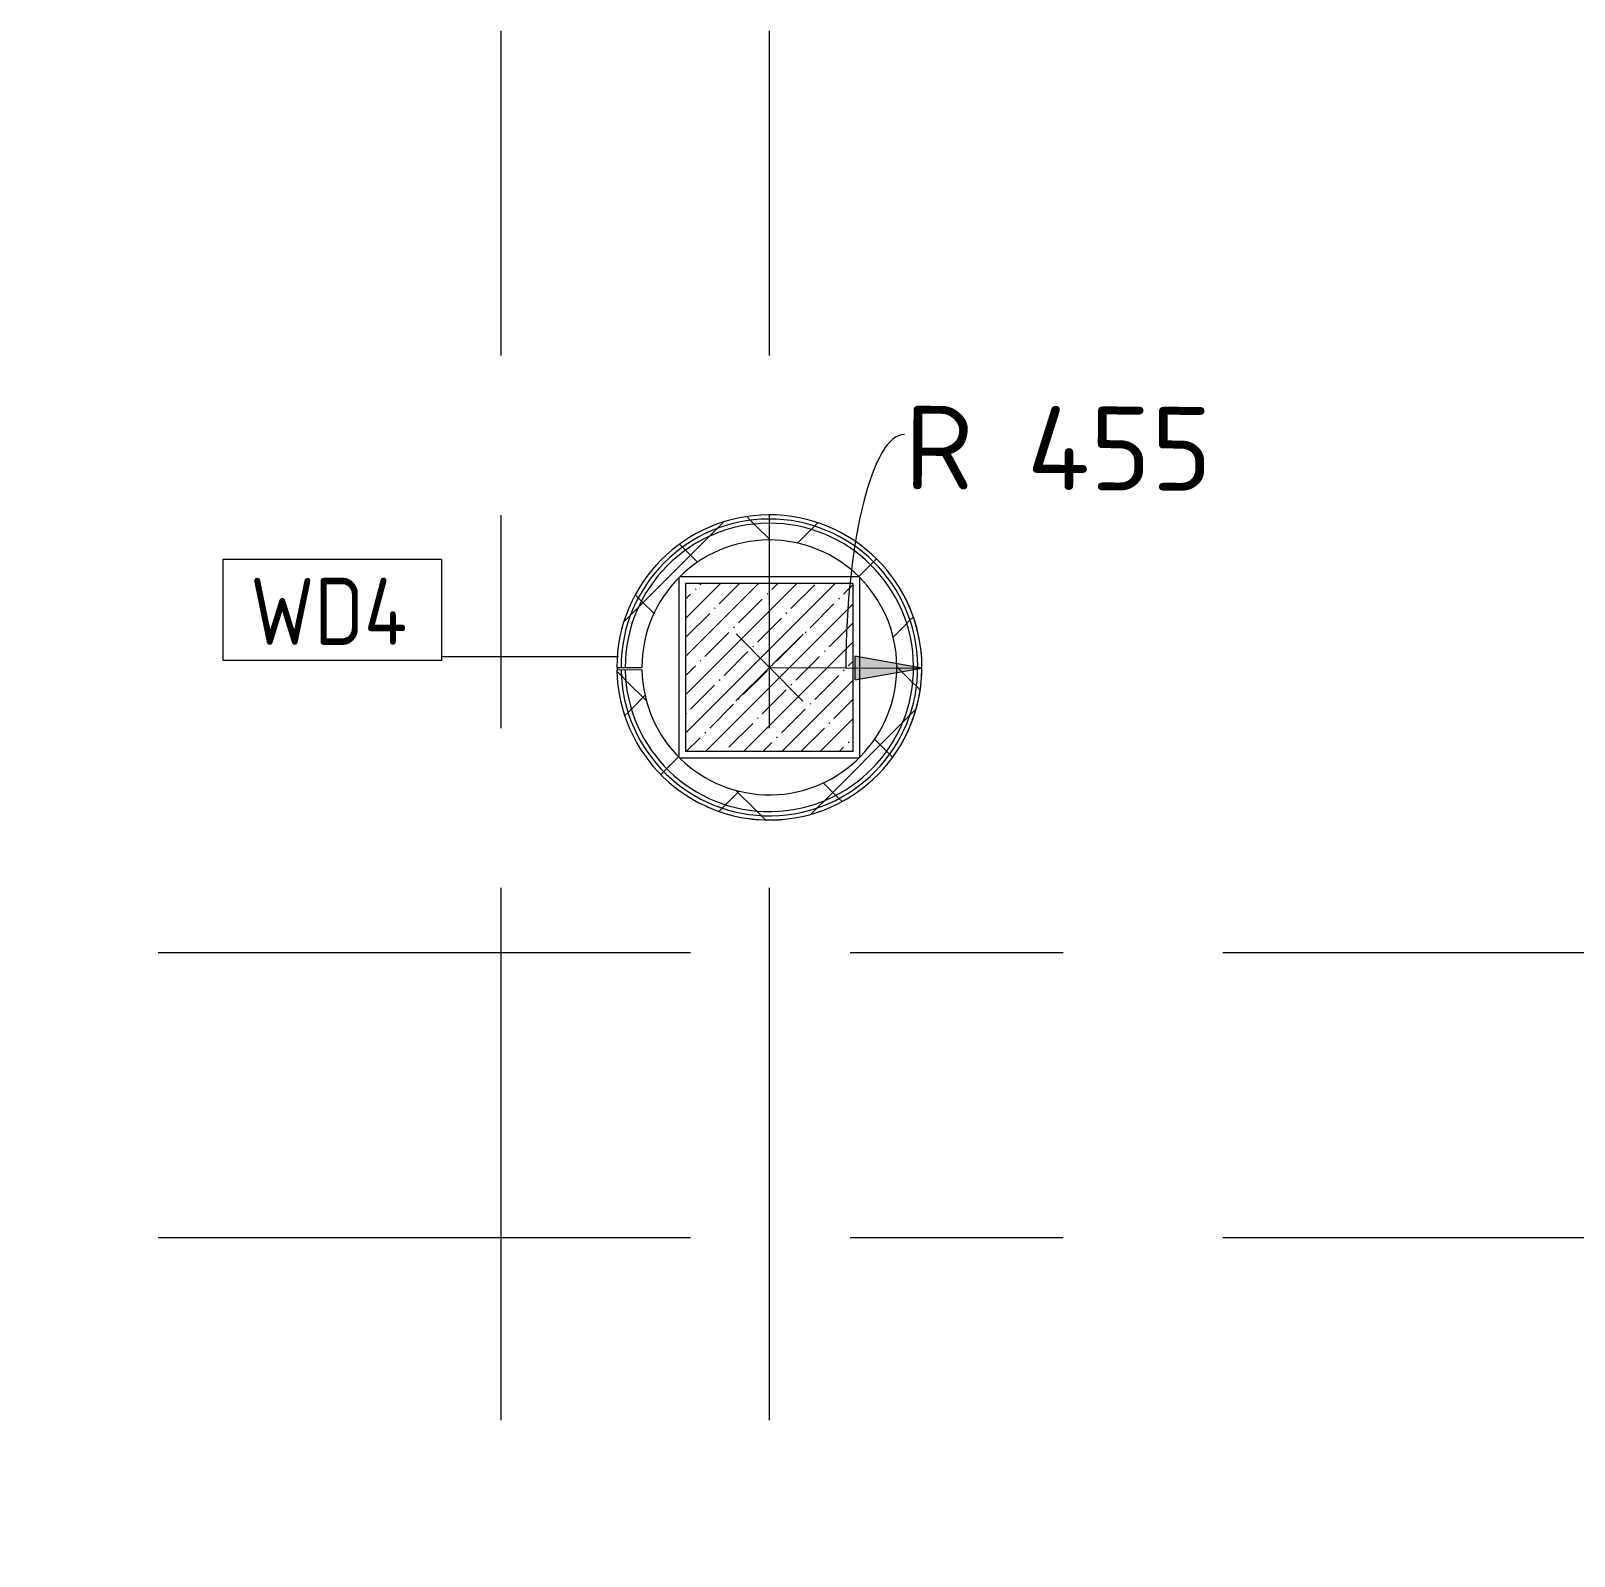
# Model space of a CAD drawing. Header units: millimetres. Extents: x 35787 to 244346, y -8553 to 29000.
# Drawn here: x 46257 to 50860, y 20350 to 24898 of the extents above; entities that cross this region are included whole.
import ezdxf

# ---------------------------------------------------------------- set-up
doc = ezdxf.new("R2010")
doc.units = ezdxf.units.MM
doc.linetypes.add('Осевая', pattern=[3175, 635, -476.25, 1587.5, -476.25])
for name, color, linetype, lineweight in [('A-ANNO-DIMS', 7, 'Continuous', 9), ('A-ANNO-DIMS-100', 7, 'Continuous', 9), ('A-WALL-IDEN', 7, 'Continuous', 9), ('S-COLS', 7, 'Continuous', 9), ('Оси-2', 7, 'Осевая', 9)]:
    doc.layers.add(name, color=color, linetype=linetype, lineweight=lineweight)
for name, color, linetype, lineweight, true_color in [('A-FLOR-1', 7, 'Continuous', 9, 0xaaaaaa), ('A-WALL-2', 5, 'Continuous', 13, 0x0000ff), ('I-WALL-2', 5, 'Continuous', 9, 0x0000ff)]:
    doc.layers.add(name, color=color, linetype=linetype, lineweight=lineweight, true_color=true_color)
doc.styles.add('GOST Common_1', font='GOST_Common.ttf', dxfattribs={"width": 0.9, "height": 200})
doc.styles.add('ISOCPEUR_2', font='isocpeur.ttf', dxfattribs={"height": 250})
doc.dimstyles.new('ISO-2_5_1_0K_БОЛЬШОЙ', dxfattribs={"dimscale": 304.8, "dimtxt": 248.995294, "dimasz": 0.656168, "dimexe": 0.787402, "dimexo": 0, "dimgap": 0, "dimtad": 1, "dimjust": 3, "dimdec": 0, "dimzin": 0, "dimdsep": 46, "dimtxsty": 'ISOCPEUR_2', "dimsah": 1, "dimcen": 0.09, "dimazin": 0, "dimtfac": 1, "dimtdec": 4, "dimtix": 1, "dimtmove": 0, "dimatfit": 2, "dimfxl": 1, "dimtvp": 1, "dimtolj": 1, "dimtzin": 0, "dimarcsym": 2})
pattern_1 = [(45, (0, 0), (-141.42136, 141.42136), []), (135, (0, 0), (-141.42136, -141.42136), [])]

# ---------------------------------------------------------------- blocks, each defined once
blk = doc.blocks.new('BSC_Колонна _Прямоугольная - 500х500-V31-План монтажа стен и перегородок 1 этажа  в осях 12-23')
at = {"layer": 'S-COLS'}
h = blk.add_hatch(dxfattribs=at)
h.set_pattern_fill('FP_56', color=256, style=0, pattern_type=2)
h.set_pattern_definition([(45, (-48460, -23000), (-57.02463, 57.02463), []), (45, (-48402.975, -23000), (-57.02463, 57.02463), [100.806, -20.161, 3.353, -16.808])])
h.paths.add_polyline_path([(-250, -250), (250, -250), (250, 250), (-250, 250), (-250, -50.7)])
for p, q in [((250, 250), (-250, 250)), ((-250, 250), (-250, -250)), ((250, -250), (250, 250)), ((-250, -250), (250, -250))]:
    blk.add_line(p, q, dxfattribs=at)
blk = doc.blocks.new('DIMBLOCK70-План монтажа стен и перегородок 1 этажа  в осях 12-23')
at = {"layer": 'A-ANNO-DIMS-100'}
blk.add_hatch(color=256, dxfattribs=at).paths.add_polyline_path([(48915, 22997.6), (48715.2, 23033.9), (48714.8, 22963.4)])
for p, q in [((48560.5, 23099.5), (48359.5, 22900.5)), ((48559.5, 22899.5), (48360.5, 23100.5)), ((48715.2, 23033.9), (48714.8, 22963.4)), ((48915, 22997.6), (48715.2, 23033.9)), ((48460, 23000), (48915, 22997.6)), ((48714.8, 22963.4), (48915, 22997.6))]:
    blk.add_line(p, q, dxfattribs=at)
blk.add_arc((48460, 23000), 455, 329.4708, 29.9147, dxfattribs=at)
blk.add_ellipse((48859, 22997.9), major_axis=(3.7, 696.4), ratio=0.246245, start_param=0, end_param=1.570796, dxfattribs=at)
at = {"layer": 'A-ANNO-DIMS-100', "color": 0, "insert": (48863.2, 23781.4), "char_height": 250, "width": 1086.003, "attachment_point": 1, "rotation": 359.6928, "line_spacing_factor": 1.149209, "style": 'ISOCPEUR_2'}
blk.add_mtext('R 455', dxfattribs=at)
blk = doc.blocks.new('М_стена2 - Типоразмер-30678229-План монтажа стен и перегородок 1 этажа  в осях 12-23')
at = {"layer": 'A-WALL-IDEN'}
for p, q in [((3.258, 1.523), (-3.273, 1.523)), ((-3.273, 1.523), (-3.273, -1.477)), ((3.258, -1.477), (3.258, 1.523)), ((-3.273, -1.477), (3.258, -1.477))]:
    blk.add_line(p, q, dxfattribs=at)

msp = doc.modelspace()

# ---------------------------------------------------------------- hatches: boundary and pattern name
at = {"layer": 'I-WALL-2'}
h = msp.add_hatch(dxfattribs=at)
h.set_pattern_fill('FP_78', color=256, style=0, pattern_type=2)
h.set_pattern_definition(pattern_1)
h.paths.add_polyline_path([(48429, 22546.1), (48503.9, 22547.1), (48577.7, 22560.5), (48648.2, 22585.7), (48713.6, 22622.2), (48772.2, 22669), (48822.3, 22724.7), (48862.5, 22787.9), (48891.9, 22856.8), (48909.5, 22929.6), (48915, 23004.3), (48908.1, 23078.9), (48889.1, 23151.4), (48858.4, 23219.8), (48816.9, 23282.2), (48765.8, 23336.9), (48706.4, 23382.5), (48640.3, 23417.8), (48569.3, 23441.7), (48495.3, 23453.6), (48420.4, 23453.3), (48346.5, 23440.6), (48275.8, 23416), (48210, 23380.2), (48151, 23334), (48100.4, 23278.7), (48059.5, 23216), (48029.5, 23147.3), (48011.2, 23074.7), (48005, 23000), (48017.5, 23000), (48023.8, 23074.6), (48042.6, 23147), (48073.4, 23215.2), (48115.1, 23277.3), (48166.8, 23331.4), (48226.8, 23376.1), (48293.5, 23410), (48365, 23432.2), (48439.2, 23442), (48513.9, 23439.2), (48587.2, 23423.8), (48656.8, 23396.3), (48720.7, 23357.5), (48777.2, 23308.5), (48824.7, 23250.6), (48861.7, 23185.6), (48887.2, 23115.2), (48900.5, 23041.6), (48901.3, 22966.8), (48889.3, 22892.9), (48865.2, 22822.1), (48829.4, 22756.4), (48783.1, 22697.6), (48727.5, 22647.5), (48664.3, 22607.5), (48595.2, 22578.7), (48522.3, 22561.9), (48447.6, 22557.7), (48373.2, 22566.1), (48301.4, 22586.9), (48234, 22619.5), (48173.2, 22663.1), (48120.5, 22716.2), (48077.5, 22777.5), (48045.5, 22845.1), (48025.3, 22917.1), (48017.6, 22991.6), (48005.1, 22991.3), (48012.7, 22916.8), (48032.4, 22844.5), (48063.7, 22776.5), (48105.8, 22714.5), (48157.4, 22660.2), (48217.3, 22615.1), (48283.7, 22580.5), (48355, 22557.3), (48395.7, 22551.1)])
h = msp.add_hatch(dxfattribs=at)
h.set_pattern_fill('FP_78', color=256, style=0, pattern_type=2)
h.set_pattern_definition(pattern_1)
h.paths.add_polyline_path([(48447.6, 22557.7), (48522.3, 22561.9), (48595.2, 22578.7), (48664.3, 22607.5), (48727.5, 22647.5), (48783.1, 22697.6), (48829.4, 22756.4), (48865.2, 22822.1), (48889.3, 22892.9), (48901.3, 22966.8), (48900.5, 23041.6), (48887.2, 23115.2), (48861.7, 23185.6), (48824.7, 23250.6), (48777.2, 23308.5), (48720.7, 23357.5), (48656.8, 23396.3), (48587.2, 23423.8), (48513.9, 23439.2), (48439.2, 23442), (48365, 23432.2), (48293.5, 23410), (48226.8, 23376.1), (48166.8, 23331.4), (48115.1, 23277.3), (48073.4, 23215.2), (48042.6, 23147), (48023.8, 23074.6), (48017.5, 23000), (48030, 23000), (48036.1, 23072.5), (48054.4, 23142.8), (48084.3, 23209.1), (48124.9, 23269.4), (48175.1, 23322.1), (48233.4, 23365.5), (48298.2, 23398.4), (48367.7, 23420), (48439.8, 23429.5), (48512.4, 23426.8), (48583.6, 23411.9), (48651.2, 23385.1), (48713.4, 23347.4), (48768.3, 23299.8), (48814.4, 23243.5), (48850.4, 23180.3), (48875.2, 23112), (48888.1, 23040.4), (48888.8, 22967.7), (48877.2, 22895.9), (48853.7, 22827.1), (48819, 22763.3), (48773.9, 22706.2), (48719.9, 22657.5), (48658.5, 22618.6), (48591.4, 22590.6), (48520.5, 22574.3), (48447.9, 22570.2), (48375.7, 22578.3), (48305.9, 22598.6), (48240.4, 22630.3), (48181.3, 22672.6), (48130.1, 22724.2), (48088.3, 22783.7), (48057.2, 22849.5), (48037.6, 22919.5), (48030.1, 22991.8), (48017.6, 22991.6), (48025.3, 22917.1), (48045.5, 22845.1), (48077.5, 22777.5), (48120.5, 22716.2), (48173.2, 22663.1), (48234, 22619.5), (48301.4, 22586.9), (48373.2, 22566.1), (48395.7, 22563.5)])
h = msp.add_hatch(dxfattribs=at)
h.set_pattern_fill('FP_78', color=256, style=0, pattern_type=2)
h.set_pattern_definition(pattern_1)
h.paths.add_polyline_path([(48447.9, 22570.2), (48520.5, 22574.3), (48591.4, 22590.6), (48658.5, 22618.6), (48719.9, 22657.5), (48773.9, 22706.2), (48819, 22763.3), (48853.7, 22827.1), (48877.2, 22895.9), (48888.8, 22967.7), (48888.1, 23040.4), (48875.2, 23112), (48850.4, 23180.3), (48814.4, 23243.5), (48768.3, 23299.8), (48713.4, 23347.4), (48651.2, 23385.1), (48577.1, 23413.2), (48512.4, 23426.8), (48439.8, 23429.5), (48367.7, 23420), (48298.2, 23398.4), (48233.4, 23365.5), (48175.1, 23322.1), (48124.9, 23269.4), (48083.7, 23207.8), (48054.4, 23142.8), (48036.1, 23072.5), (48030, 23000), (48080, 23000), (48086.1, 23067.6), (48104.1, 23133.1), (48133.5, 23194.4), (48173.3, 23249.4), (48222.3, 23296.4), (48278.8, 23334), (48341.2, 23361), (48407.4, 23376.3), (48475.2, 23379.7), (48542.5, 23370.9), (48607.3, 23350.3), (48667.3, 23318.5), (48720.7, 23276.5), (48765.7, 23225.7), (48801, 23167.7), (48825.4, 23104.3), (48838.1, 23037.6), (48838.8, 22969.6), (48827.3, 22902.7), (48804.1, 22838.9), (48770, 22780.2), (48725.9, 22728.5), (48673.3, 22685.5), (48613.9, 22652.6), (48549.6, 22630.7), (48482.4, 22620.7), (48414.5, 22622.7), (48348.1, 22636.8), (48285.2, 22662.6), (48228, 22699.1), (48178.1, 22745.2), (48137.2, 22799.4), (48106.7, 22860.1), (48087.4, 22925.2), (48080.1, 22992.8), (48030.1, 22991.8), (48037.6, 22919.5), (48057.2, 22849.5), (48088.3, 22783.7), (48130.1, 22724.2), (48181.3, 22672.6), (48240.4, 22630.3), (48305.9, 22598.6), (48375.7, 22578.3), (48395.7, 22576.1)])

# ---------------------------------------------------------------- linework, layer by layer
at = {"layer": 'A-FLOR-1'}
for p, q in [((48190, 23265.4), (48190, 22734.2)), ((48726.4, 23270), (48194.7, 23270)), ((48730, 22733.3), (48730, 23266)), ((48194.5, 22730), (48727.2, 22730))]:
    msp.add_line(p, q, dxfattribs=at)
for centre, start, end in [((48460, 22998.5), 179.8159, 179.9986), ((48460, 22998.6), 180, 180.9132), ((48460, 22998.6), 245.514, 246.8301), ((48460, 22998.6), 253.9847, 256.3772), ((48460, 22998.6), 262.7207, 265.9244), ((48460, 22998.6), 272.482, 275.4715)]:
    msp.add_arc(centre, 453.6, start, end, dxfattribs=at)
at = {"layer": 'A-WALL-2'}
for radius in [442.5, 430]:
    msp.add_arc((48460, 23000), radius, 181.0922, 180, dxfattribs=at)
at = {"layer": 'A-WALL-IDEN'}
msp.add_line((48010.1, 23031.3), (47482.9, 23031.3), dxfattribs=at)
at = {"layer": 'I-WALL-2'}
for p, q in [((48005, 23000), (48080, 23000)), ((48080.1, 22992.8), (48005.1, 22991.3))]:
    msp.add_line(p, q, dxfattribs=at)
for radius in [455, 380]:
    msp.add_arc((48460, 23000), radius, 181.0922, 180, dxfattribs=at)
at = {"layer": 'Оси-2'}
for p, q in [((47660, 593.7), (47660, 24898.1)), ((48460, 593.7), (48460, 24898.1)), ((39176.2, 22150), (82200, 22150)), ((39176.2, 21300), (82200, 21300))]:
    msp.add_line(p, q, dxfattribs=at)

# ---------------------------------------------------------------- block references
at = {"layer": 'A-WALL-IDEN', "xscale": 99.99999999999993, "yscale": 99.99999999999993, "zscale": 99.99999999999993}
msp.add_blockref('М_стена2 - Типоразмер-30678229-План монтажа стен и перегородок 1 этажа  в осях 12-23', (47157.1, 23169.3), dxfattribs=at)
at = {"layer": 'S-COLS'}
msp.add_blockref('BSC_Колонна _Прямоугольная - 500х500-V31-План монтажа стен и перегородок 1 этажа  в осях 12-23', (48460, 23000), dxfattribs=at)

# ---------------------------------------------------------------- texts
at = {"layer": 'A-WALL-IDEN', "insert": (46911.6, 23267.3), "char_height": 200, "width": 606.076, "attachment_point": 1, "style": 'GOST Common_1'}
msp.add_mtext('WD4', dxfattribs=at)

# ---------------------------------------------------------------- dimensions: what is measured, and where the dimension line sits
at = {"layer": 'A-ANNO-DIMS'}
dim = msp.add_radius_dim(center=(48460, 23000), mpoint=(48915, 22997.6), dimstyle='ISO-2_5_1_0K_БОЛЬШОЙ', override={"dimpost": 'R<>'}, dxfattribs=at)
dim.commit()
dim.dimension.update_dxf_attribs({"geometry": 'DIMBLOCK70-План монтажа стен и перегородок 1 этажа  в осях 12-23', "text_midpoint": (48588.2, 23124.3)})

doc.saveas('drawing.dxf')
